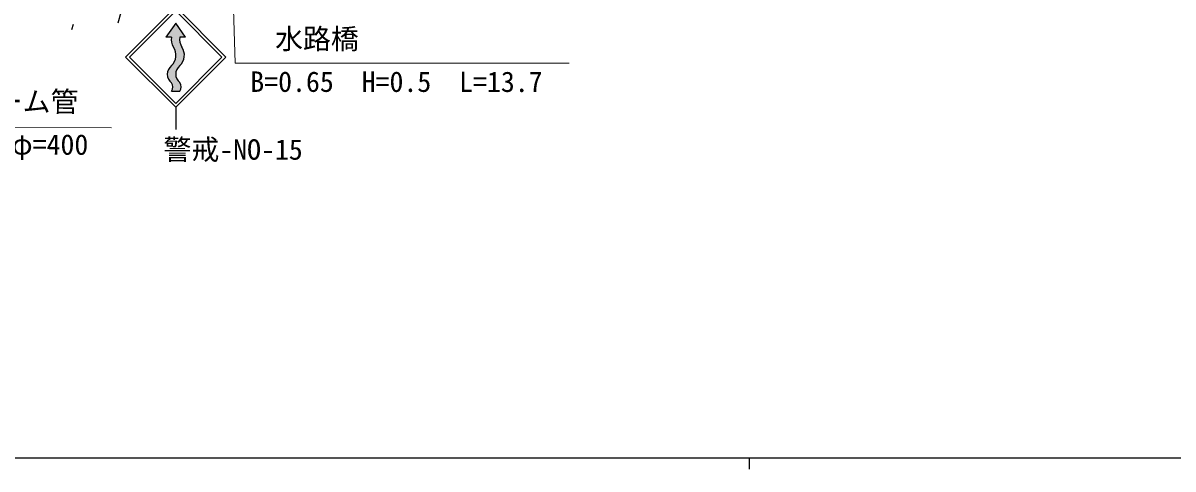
# Model space of a CAD drawing. Units: millimetres, scale not verified. Extents: x 40000 to 680000, y 20000 to 380000.
# Drawn here: x 102902 to 205978, y 204000 to 244003 of the extents above; entities that cross this region are included whole.
import ezdxf
from ezdxf.enums import TextEntityAlignment as Align

# ---------------------------------------------------------------- set-up
doc = ezdxf.new("R2010")
doc.units = ezdxf.units.MM
doc.header["$LTSCALE"] = 1000
for name, color, linetype, lineweight in [('M-BGD', 7, 'Continuous', 25), ('M-STR-HTXT', 7, 'Continuous', 13), ('M-STR-STRC', 7, 'Continuous', 25), ('M-TTL-BAND', 7, 'Continuous', 25)]:
    doc.layers.add(name, color=color, linetype=linetype, lineweight=lineweight)
doc.styles.add('ＭＳ ゴシック', font='')
doc.styles.get('ＭＳ ゴシック').set_extended_font_data('MS Gothic')

msp = doc.modelspace()

# ---------------------------------------------------------------- hatches: boundary and pattern name
at = {"layer": 'M-STR-STRC'}
msp.add_hatch(color=256, dxfattribs=at).paths.add_polyline_path([(116587, 243988), (117462, 242738), (116962, 242738), (116954, 242692), (116948, 242645), (116944, 242599), (116941, 242552), (116941, 242505), (116942, 242458), (116945, 242411), (116950, 242365), (116957, 242318), (116965, 242272), (116976, 242226), (116988, 242181), (117002, 242136), (117017, 242092), (117035, 242049), (117054, 242006), (117075, 241964), (117097, 241923), (117121, 241882), (117146, 241843), (117150, 241838), (117177, 241795), (117203, 241751), (117226, 241705), (117248, 241659), (117269, 241612), (117287, 241564), (117304, 241516), (117318, 241466), (117331, 241417), (117341, 241367), (117350, 241316), (117357, 241265), (117362, 241214), (117364, 241163), (117365, 241112), (117364, 241060), (117360, 241009), (117355, 240958), (117348, 240908), (117338, 240857), (117327, 240807), (117314, 240758), (117298, 240709), (117281, 240660), (117262, 240613), (117242, 240566), (117219, 240520), (117194, 240475), (117168, 240431), (117140, 240388), (117111, 240346), (117079, 240305), (117047, 240266), (117012, 240228), (116977, 240191), (116962, 240177), (116933, 240153), (116904, 240128), (116876, 240102), (116850, 240075), (116825, 240047), (116800, 240019), (116777, 239989), (116755, 239958), (116734, 239926), (116715, 239894), (116697, 239861), (116680, 239827), (116664, 239793), (116650, 239758), (116637, 239722), (116626, 239686), (116616, 239650), (116608, 239613), (116601, 239576), (116595, 239538), (116591, 239501), (116588, 239463), (116587, 239425), (116587, 239388), (116589, 239350), (116592, 239312), (116597, 239275), (116603, 239237), (116611, 239200), (116620, 239164), (116631, 239128), (116643, 239092), (116656, 239056), (116671, 239022), (116687, 238987), (116704, 238954), (116723, 238921), (116743, 238889), (116764, 238858), (116787, 238827), (116810, 238798), (116835, 238769), (116861, 238742), (116888, 238715), (116916, 238690), (116945, 238666), (116962, 238652), (116977, 238631), (116990, 238610), (117003, 238588), (117015, 238565), (117026, 238542), (117036, 238519), (117046, 238495), (117054, 238471), (117061, 238447), (117068, 238422), (117073, 238397), (117078, 238372), (117081, 238347), (117084, 238321), (117085, 238296), (117086, 238270), (117085, 238245), (117084, 238220), (117081, 238194), (117078, 238169), (117073, 238144), (117068, 238119), (117061, 238094), (117054, 238070), (117045, 238046), (117036, 238022), (117026, 237999), (117015, 237976), (117003, 237953), (116990, 237931), (116976, 237910), (116962, 237890), (116212, 237890), (116226, 237910), (116240, 237930), (116252, 237950), (116264, 237972), (116275, 237993), (116285, 238015), (116294, 238038), (116303, 238061), (116310, 238084), (116317, 238107), (116322, 238131), (116327, 238154), (116331, 238178), (116334, 238203), (116335, 238227), (116336, 238251), (116336, 238275), (116335, 238299), (116333, 238324), (116330, 238348), (116327, 238372), (116322, 238395), (116316, 238419), (116309, 238442), (116302, 238465), (116293, 238488), (116284, 238511), (116274, 238533), (116263, 238554), (116251, 238575), (116238, 238596), (116225, 238616), (116212, 238634), (116182, 238658), (116153, 238684), (116125, 238711), (116098, 238738), (116073, 238767), (116048, 238797), (116025, 238828), (116003, 238859), (115982, 238892), (115963, 238925), (115944, 238959), (115928, 238993), (115912, 239029), (115898, 239065), (115885, 239101), (115874, 239138), (115864, 239175), (115856, 239213), (115849, 239251), (115844, 239289), (115840, 239327), (115838, 239366), (115837, 239404), (115838, 239443), (115840, 239481), (115844, 239520), (115849, 239558), (115856, 239596), (115864, 239633), (115873, 239671), (115885, 239707), (115897, 239744), (115911, 239780), (115927, 239815), (115943, 239850), (115962, 239884), (115981, 239917), (116002, 239950), (116024, 239981), (116047, 240012), (116071, 240042), (116097, 240071), (116124, 240098), (116151, 240125), (116180, 240151), (116210, 240175), (116213, 240178), (116249, 240214), (116284, 240251), (116317, 240290), (116349, 240330), (116379, 240372), (116408, 240414), (116435, 240458), (116460, 240503), (116483, 240548), (116505, 240595), (116524, 240642), (116542, 240690), (116558, 240739), (116572, 240788), (116584, 240838), (116594, 240888), (116602, 240939), (116608, 240990), (116613, 241041), (116615, 241092), (116615, 241143), (116613, 241195), (116609, 241246), (116603, 241297), (116595, 241347), (116585, 241398), (116573, 241447), (116559, 241497), (116544, 241546), (116526, 241594), (116506, 241641), (116485, 241688), (116462, 241733), (116437, 241778), (116410, 241822), (116399, 241838), (116374, 241878), (116350, 241918), (116327, 241959), (116306, 242001), (116287, 242044), (116269, 242087), (116253, 242131), (116239, 242176), (116227, 242221), (116216, 242267), (116208, 242313), (116201, 242359), (116195, 242406), (116192, 242453), (116191, 242500), (116191, 242546), (116193, 242593), (116197, 242640), (116203, 242686), (116211, 242733), (116212, 242738), (115712, 242738)])

# ---------------------------------------------------------------- linework, layer by layer
at = {"layer": 'M-BGD'}
for p, q in [((111934, 245907), (111408, 243977)), ((107385, 243868), (107242, 243402))]:
    msp.add_line(p, q, dxfattribs=at)
at = {"layer": 'M-STR-HTXT'}
for p, q in [((121927, 240394), (121195, 263747)), ((151852, 240385), (121927, 240394)), ((92312, 234664), (110847, 234597))]:
    msp.add_line(p, q, dxfattribs=at)
at = {"layer": 'M-STR-STRC'}
for p, q in [((112086, 240939), (116586, 245439)), ((121086, 240939), (116586, 245439)), ((112440, 240939), (116586, 245086)), ((120733, 240939), (116586, 245086)), ((116587, 243988), (115712, 242738)), ((117462, 242738), (116587, 243988)), ((116212, 242738), (115712, 242738)), ((117462, 242738), (116962, 242738)), ((116586, 236439), (112086, 240939)), ((116586, 236792), (112440, 240939)), ((121086, 240939), (116586, 236439)), ((120733, 240939), (116586, 236792)), ((116212, 237890), (116962, 237890)), ((116586, 236439), (116586, 234439))]:
    msp.add_line(p, q, dxfattribs=at)
for centre, radius, start, end in [((117385, 242513), 1194, 169.14543, 214.39886), ((118135, 242513), 1194, 169.1435, 214.40574), ((115310, 241120), 1305, 313.77819, 33.39343), ((116059, 241120), 1306, 313.73892, 33.38586), ((116818, 239405), 981, 128.10131, 231.81801), ((117549, 239414), 962, 127.59913, 232.40087), ((115719, 238262), 618, 323.0004, 37.04826), ((116436, 238271), 649, 324.05424, 35.94896)]:
    msp.add_arc(centre, radius, start, end, dxfattribs=at)
at = {"layer": 'M-TTL-BAND'}
for p, q in [((40000, 205000), (579000, 205000)), ((168000, 205000), (168000, 204000))]:
    msp.add_line(p, q, dxfattribs=at)

# ---------------------------------------------------------------- texts
at = {"layer": 'M-STR-HTXT', "style": 'ＭＳ ゴシック'}
for s, rotation, p in [('水路橋', 359.975, (125495, 241118)), ('B=0.65\u3000H=0.5\u3000L=13.7\u3000', 359.975, (123276, 237276)), ('ヒューム管', 359.785, (95364, 235523)), ('L=9.4\u3000φ=400', 359.785, (93132, 231688))]:
    msp.add_text(s, height=1833, rotation=rotation, dxfattribs=at).set_placement(p, align=Align.BOTTOM_LEFT)
at = {"layer": 'M-STR-STRC', "style": 'ＭＳ ゴシック'}
msp.add_text('警戒-NO-15', height=1833, dxfattribs=at).set_placement((115494, 231189), align=Align.BOTTOM_LEFT)

doc.saveas('drawing.dxf')
